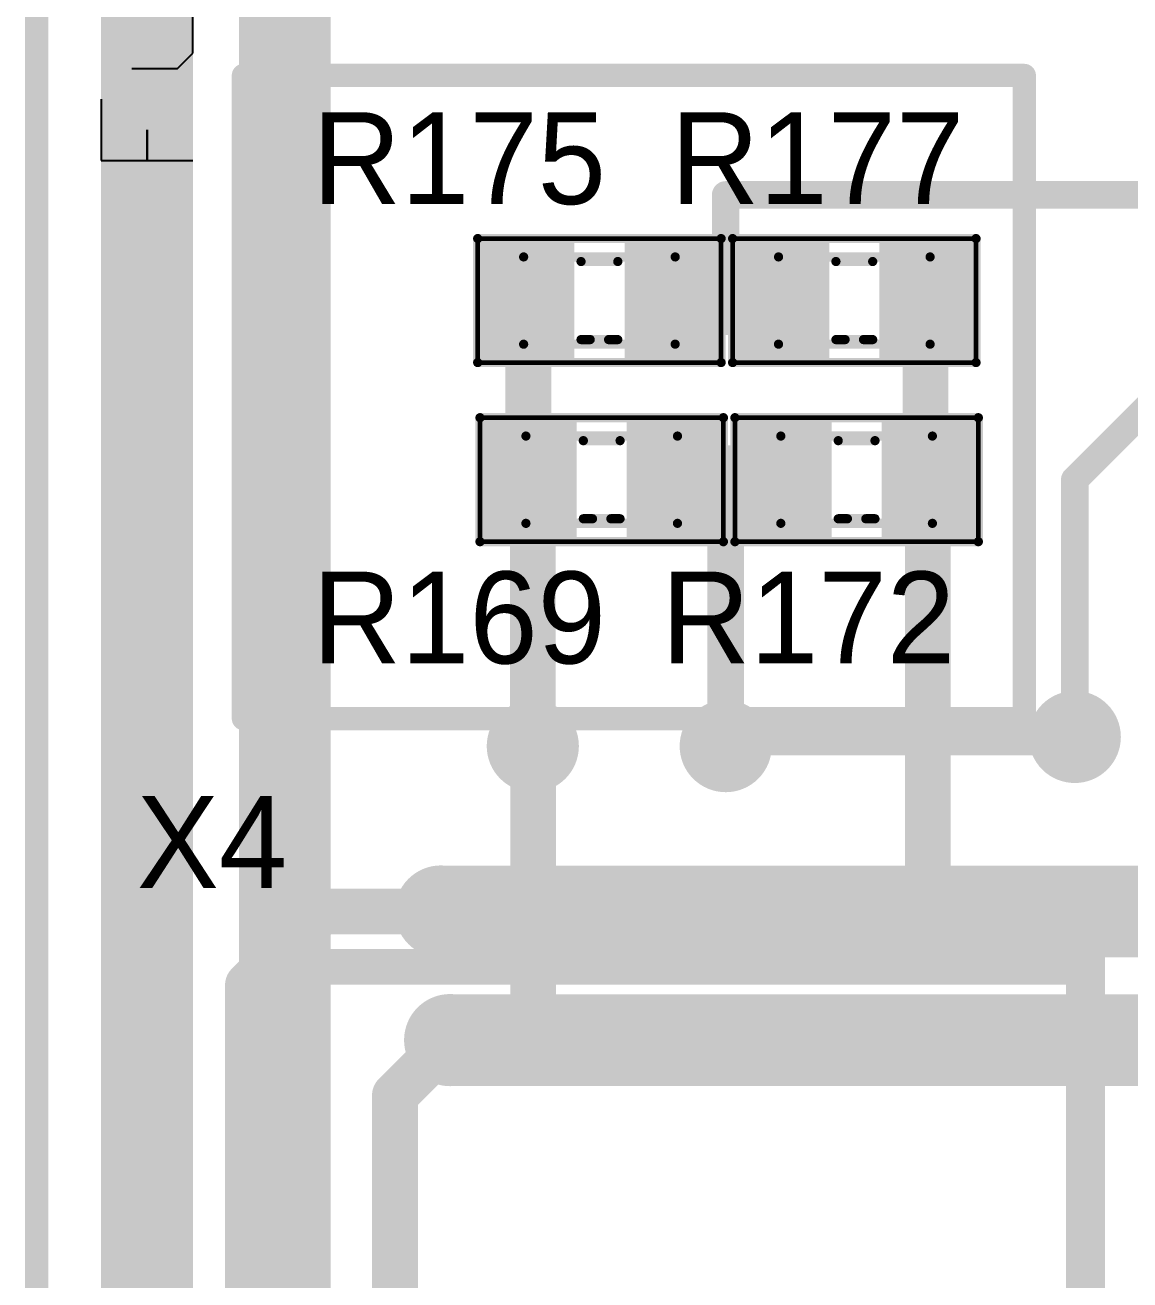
# Model space of a CAD drawing. Header units: millimetres. Extents: x 29 to 180, y 30 to 200.
# Drawn here: x 29.87 to 41.9, y 146.89 to 160.55 of the extents above; entities that cross this region are included whole.
import ezdxf

# ---------------------------------------------------------------- set-up
doc = ezdxf.new("R2010")
doc.units = ezdxf.units.MM
for name, color, linetype in [('BottomLayer', 5, 'Continuous'), ('BottomSolder', 6, 'Continuous'), ('Mechanical1', 6, 'Continuous'), ('Mechanical13', 56, 'Continuous'), ('Mechanical15', 56, 'Continuous'), ('MultiLayer', 9, 'Continuous'), ('TopLayer', 1, 'Continuous'), ('TopOverlay', 2, 'Continuous'), ('TopPaste', 8, 'Continuous'), ('TopSolder', 216, 'Continuous'), ('ViaHoleLayer', 16, 'Continuous')]:
    doc.layers.add(name, color=color, linetype=linetype)

# ---------------------------------------------------------------- blocks, each defined once
blk = doc.blocks.new('SMD_R_0603_905')
at = {"layer": 'Mechanical13', "const_width": 0.0999998}
for points in [[(-0.8249996199999999, 0.47500032), (-0.8249996199999999, -0.47500032)], [(0.8249996199999999, 0.47500032), (-0.8249996199999999, 0.47500032)], [(0.8249996199999999, 0.47500032), (0.8249996199999999, -0.47500032)], [(0.8249996199999999, -0.47500032), (-0.8249996199999999, -0.47500032)]]:
    blk.add_lwpolyline(points, dxfattribs=at)
at = {"layer": 'Mechanical13', "const_width": 0.0499999}
for points in [[(-0.8499983, 0.47500032, 1), (-0.80000094, 0.47500032, 1)], [(-0.8499983, 0.47500032, 1), (-0.80000094, 0.47500032, 1)], [(0.80000094, 0.47500032, 1), (0.8499983, 0.47500032, 1)], [(0.80000094, 0.47500032, 1), (0.8499983, 0.47500032, 1)], [(-0.8499983, -0.47500032, 1), (-0.80000094, -0.47500032, 1)], [(-0.8499983, -0.47500032, 1), (-0.80000094, -0.47500032, 1)], [(0.80000094, -0.47500032, 1), (0.8499983, -0.47500032, 1)], [(0.80000094, -0.47500032, 1), (0.8499983, -0.47500032, 1)]]:
    blk.add_lwpolyline(points, format="xyb", close=True, dxfattribs=at)
at = {"layer": 'Mechanical15', "const_width": 0.0499999}
for points in [[(-1.32500116, 0.67499992), (-1.32500116, -0.67499992)], [(1.32500116, 0.67499992), (-1.32500116, 0.67499992)], [(1.32500116, 0.67499992), (1.32500116, -0.67499992)], [(1.32500116, -0.67499992), (-1.32500116, -0.67499992)]]:
    blk.add_lwpolyline(points, dxfattribs=at)
at = {"layer": 'Mechanical15', "const_width": 0.02499868}
for points in [[(-1.3375005, 0.67499992, 1), (-1.31250182, 0.67499992, 1)], [(-1.3375005, 0.67499992, 1), (-1.31250182, 0.67499992, 1)], [(1.31250182, 0.67499992, 1), (1.3375005, 0.67499992, 1)], [(1.31250182, 0.67499992, 1), (1.3375005, 0.67499992, 1)], [(-1.3375005, -0.67499992, 1), (-1.31250182, -0.67499992, 1)], [(-1.3375005, -0.67499992, 1), (-1.31250182, -0.67499992, 1)], [(1.31250182, -0.67499992, 1), (1.3375005, -0.67499992, 1)], [(1.31250182, -0.67499992, 1), (1.3375005, -0.67499992, 1)]]:
    blk.add_lwpolyline(points, format="xyb", close=True, dxfattribs=at)
at = {"layer": 'TopLayer'}
for points in [[(-0.37500052, -0.52500022), (-0.37500052, 0.52500022), (-1.17499892, -0.52500022), (-1.17499892, 0.52500022)], [(1.17499892, -0.52500022), (1.17499892, 0.52500022), (0.37500052, -0.52500022), (0.37500052, 0.52500022)]]:
    blk.add_solid(points, dxfattribs=at)
at = {"layer": 'TopOverlay', "const_width": 0.0999998}
for points in [[(1.32500116, 0.67499992), (-1.32500116, 0.67499992)], [(-1.32500116, 0.67499992), (-1.32500116, -0.67499992)], [(1.32500116, 0.67499992), (1.32500116, -0.67499992)], [(-0.0999998, 0.42500042), (-0.1999996, 0.42500042)], [(0.0999998, 0.42500042), (-0.0999998, 0.42500042)], [(0.1999996, 0.42500042), (0.0999998, 0.42500042)], [(0.1999996, -0.42500042), (-0.1999996, -0.42500042)], [(1.32500116, -0.67499992), (-1.32500116, -0.67499992)]]:
    blk.add_lwpolyline(points, dxfattribs=at)
at = {"layer": 'TopOverlay', "const_width": 0.0499999}
for points in [[(-1.34999984, 0.67499992, 1), (-1.30000248, 0.67499992, 1)], [(-1.34999984, 0.67499992, 1), (-1.30000248, 0.67499992, 1)], [(1.30000248, 0.67499992, 1), (1.34999984, 0.67499992, 1)], [(1.30000248, 0.67499992, 1), (1.34999984, 0.67499992, 1)], [(-0.22499828, 0.42500042, 1), (-0.17500092, 0.42500042, 1)], [(-0.12499848, 0.42500042, 1), (-0.07500111999999999, 0.42500042, 1)], [(-0.12499848, 0.42500042, 1), (-0.07500111999999999, 0.42500042, 1)], [(0.07500111999999999, 0.42500042, 1), (0.12499848, 0.42500042, 1)], [(0.07500111999999999, 0.42500042, 1), (0.12499848, 0.42500042, 1)], [(0.17500092, 0.42500042, 1), (0.22499828, 0.42500042, 1)], [(-0.22499828, -0.42500042, 1), (-0.17500092, -0.42500042, 1)], [(0.17500092, -0.42500042, 1), (0.22499828, -0.42500042, 1)], [(-1.34999984, -0.67499992, 1), (-1.30000248, -0.67499992, 1)], [(-1.34999984, -0.67499992, 1), (-1.30000248, -0.67499992, 1)], [(1.30000248, -0.67499992, 1), (1.34999984, -0.67499992, 1)], [(1.30000248, -0.67499992, 1), (1.34999984, -0.67499992, 1)]]:
    blk.add_lwpolyline(points, format="xyb", close=True, dxfattribs=at)
at = {"layer": 'TopPaste'}
for points in [[(-0.37500052, -0.52500022), (-0.37500052, 0.52500022), (-1.17499892, -0.52500022), (-1.17499892, 0.52500022)], [(1.17499892, -0.52500022), (1.17499892, 0.52500022), (0.37500052, -0.52500022), (0.37500052, 0.52500022)]]:
    blk.add_solid(points, dxfattribs=at)
at = {"layer": 'TopSolder'}
for points in [[(-0.27340052, -0.6266002199999999), (-0.27340052, 0.6266002199999999), (-1.27659892, -0.6266002199999999), (-1.27659892, 0.6266002199999999)], [(1.27659892, -0.6266002199999999), (1.27659892, 0.6266002199999999), (0.27340052, -0.6266002199999999), (0.27340052, 0.6266002199999999)]]:
    blk.add_solid(points, dxfattribs=at)
blk = doc.blocks.new('SMD_R_0603_907')
at = {"layer": 'Mechanical13', "const_width": 0.0999998}
for points in [[(-0.8249996199999999, 0.47500032), (-0.8249996199999999, -0.47500032)], [(0.8249996199999999, 0.47500032), (-0.8249996199999999, 0.47500032)], [(0.8249996199999999, 0.47500032), (0.8249996199999999, -0.47500032)], [(0.8249996199999999, -0.47500032), (-0.8249996199999999, -0.47500032)]]:
    blk.add_lwpolyline(points, dxfattribs=at)
at = {"layer": 'Mechanical13', "const_width": 0.0499999}
for points in [[(-0.8499983, 0.47500032, 1), (-0.80000094, 0.47500032, 1)], [(-0.8499983, 0.47500032, 1), (-0.80000094, 0.47500032, 1)], [(0.80000094, 0.47500032, 1), (0.8499983, 0.47500032, 1)], [(0.80000094, 0.47500032, 1), (0.8499983, 0.47500032, 1)], [(-0.8499983, -0.47500032, 1), (-0.80000094, -0.47500032, 1)], [(-0.8499983, -0.47500032, 1), (-0.80000094, -0.47500032, 1)], [(0.80000094, -0.47500032, 1), (0.8499983, -0.47500032, 1)], [(0.80000094, -0.47500032, 1), (0.8499983, -0.47500032, 1)]]:
    blk.add_lwpolyline(points, format="xyb", close=True, dxfattribs=at)
at = {"layer": 'Mechanical15', "const_width": 0.0499999}
for points in [[(-1.32500116, 0.67499992), (-1.32500116, -0.67499992)], [(1.32500116, 0.67499992), (-1.32500116, 0.67499992)], [(1.32500116, 0.67499992), (1.32500116, -0.67499992)], [(1.32500116, -0.67499992), (-1.32500116, -0.67499992)]]:
    blk.add_lwpolyline(points, dxfattribs=at)
at = {"layer": 'Mechanical15', "const_width": 0.02499868}
for points in [[(-1.3375005, 0.67499992, 1), (-1.31250182, 0.67499992, 1)], [(-1.3375005, 0.67499992, 1), (-1.31250182, 0.67499992, 1)], [(1.31250182, 0.67499992, 1), (1.3375005, 0.67499992, 1)], [(1.31250182, 0.67499992, 1), (1.3375005, 0.67499992, 1)], [(-1.3375005, -0.67499992, 1), (-1.31250182, -0.67499992, 1)], [(-1.3375005, -0.67499992, 1), (-1.31250182, -0.67499992, 1)], [(1.31250182, -0.67499992, 1), (1.3375005, -0.67499992, 1)], [(1.31250182, -0.67499992, 1), (1.3375005, -0.67499992, 1)]]:
    blk.add_lwpolyline(points, format="xyb", close=True, dxfattribs=at)
at = {"layer": 'TopLayer'}
for points in [[(-0.37500052, -0.52500022), (-0.37500052, 0.52500022), (-1.17499892, -0.52500022), (-1.17499892, 0.52500022)], [(1.17499892, -0.52500022), (1.17499892, 0.52500022), (0.37500052, -0.52500022), (0.37500052, 0.52500022)]]:
    blk.add_solid(points, dxfattribs=at)
at = {"layer": 'TopOverlay', "const_width": 0.0999998}
for points in [[(1.32500116, 0.67499992), (-1.32500116, 0.67499992)], [(-1.32500116, 0.67499992), (-1.32500116, -0.67499992)], [(1.32500116, 0.67499992), (1.32500116, -0.67499992)], [(-0.0999998, 0.42500042), (-0.1999996, 0.42500042)], [(0.0999998, 0.42500042), (-0.0999998, 0.42500042)], [(0.1999996, 0.42500042), (0.0999998, 0.42500042)], [(0.1999996, -0.42500042), (-0.1999996, -0.42500042)], [(1.32500116, -0.67499992), (-1.32500116, -0.67499992)]]:
    blk.add_lwpolyline(points, dxfattribs=at)
at = {"layer": 'TopOverlay', "const_width": 0.0499999}
for points in [[(-1.34999984, 0.67499992, 1), (-1.30000248, 0.67499992, 1)], [(-1.34999984, 0.67499992, 1), (-1.30000248, 0.67499992, 1)], [(1.30000248, 0.67499992, 1), (1.34999984, 0.67499992, 1)], [(1.30000248, 0.67499992, 1), (1.34999984, 0.67499992, 1)], [(-0.22499828, 0.42500042, 1), (-0.17500092, 0.42500042, 1)], [(-0.12499848, 0.42500042, 1), (-0.07500111999999999, 0.42500042, 1)], [(-0.12499848, 0.42500042, 1), (-0.07500111999999999, 0.42500042, 1)], [(0.07500111999999999, 0.42500042, 1), (0.12499848, 0.42500042, 1)], [(0.07500111999999999, 0.42500042, 1), (0.12499848, 0.42500042, 1)], [(0.17500092, 0.42500042, 1), (0.22499828, 0.42500042, 1)], [(-0.22499828, -0.42500042, 1), (-0.17500092, -0.42500042, 1)], [(0.17500092, -0.42500042, 1), (0.22499828, -0.42500042, 1)], [(-1.34999984, -0.67499992, 1), (-1.30000248, -0.67499992, 1)], [(-1.34999984, -0.67499992, 1), (-1.30000248, -0.67499992, 1)], [(1.30000248, -0.67499992, 1), (1.34999984, -0.67499992, 1)], [(1.30000248, -0.67499992, 1), (1.34999984, -0.67499992, 1)]]:
    blk.add_lwpolyline(points, format="xyb", close=True, dxfattribs=at)
at = {"layer": 'TopPaste'}
for points in [[(-0.37500052, -0.52500022), (-0.37500052, 0.52500022), (-1.17499892, -0.52500022), (-1.17499892, 0.52500022)], [(1.17499892, -0.52500022), (1.17499892, 0.52500022), (0.37500052, -0.52500022), (0.37500052, 0.52500022)]]:
    blk.add_solid(points, dxfattribs=at)
at = {"layer": 'TopSolder'}
for points in [[(-0.27340052, -0.6266002199999999), (-0.27340052, 0.6266002199999999), (-1.27659892, -0.6266002199999999), (-1.27659892, 0.6266002199999999)], [(1.27659892, -0.6266002199999999), (1.27659892, 0.6266002199999999), (0.27340052, -0.6266002199999999), (0.27340052, 0.6266002199999999)]]:
    blk.add_solid(points, dxfattribs=at)
blk = doc.blocks.new('SMD_R_0603_910')
at = {"layer": 'Mechanical13', "const_width": 0.0999998}
for points in [[(-0.8249996199999999, 0.47500032), (-0.8249996199999999, -0.47500032)], [(0.8249996199999999, 0.47500032), (-0.8249996199999999, 0.47500032)], [(0.8249996199999999, 0.47500032), (0.8249996199999999, -0.47500032)], [(0.8249996199999999, -0.47500032), (-0.8249996199999999, -0.47500032)]]:
    blk.add_lwpolyline(points, dxfattribs=at)
at = {"layer": 'Mechanical13', "const_width": 0.0499999}
for points in [[(-0.8499983, 0.47500032, 1), (-0.80000094, 0.47500032, 1)], [(-0.8499983, 0.47500032, 1), (-0.80000094, 0.47500032, 1)], [(0.80000094, 0.47500032, 1), (0.8499983, 0.47500032, 1)], [(0.80000094, 0.47500032, 1), (0.8499983, 0.47500032, 1)], [(-0.8499983, -0.47500032, 1), (-0.80000094, -0.47500032, 1)], [(-0.8499983, -0.47500032, 1), (-0.80000094, -0.47500032, 1)], [(0.80000094, -0.47500032, 1), (0.8499983, -0.47500032, 1)], [(0.80000094, -0.47500032, 1), (0.8499983, -0.47500032, 1)]]:
    blk.add_lwpolyline(points, format="xyb", close=True, dxfattribs=at)
at = {"layer": 'Mechanical15', "const_width": 0.0499999}
for points in [[(-1.32500116, 0.67499992), (-1.32500116, -0.67499992)], [(1.32500116, 0.67499992), (-1.32500116, 0.67499992)], [(1.32500116, 0.67499992), (1.32500116, -0.67499992)], [(1.32500116, -0.67499992), (-1.32500116, -0.67499992)]]:
    blk.add_lwpolyline(points, dxfattribs=at)
at = {"layer": 'Mechanical15', "const_width": 0.02499868}
for points in [[(-1.3375005, 0.67499992, 1), (-1.31250182, 0.67499992, 1)], [(-1.3375005, 0.67499992, 1), (-1.31250182, 0.67499992, 1)], [(1.31250182, 0.67499992, 1), (1.3375005, 0.67499992, 1)], [(1.31250182, 0.67499992, 1), (1.3375005, 0.67499992, 1)], [(-1.3375005, -0.67499992, 1), (-1.31250182, -0.67499992, 1)], [(-1.3375005, -0.67499992, 1), (-1.31250182, -0.67499992, 1)], [(1.31250182, -0.67499992, 1), (1.3375005, -0.67499992, 1)], [(1.31250182, -0.67499992, 1), (1.3375005, -0.67499992, 1)]]:
    blk.add_lwpolyline(points, format="xyb", close=True, dxfattribs=at)
at = {"layer": 'TopLayer'}
for points in [[(-0.37500052, -0.52500022), (-0.37500052, 0.52500022), (-1.17499892, -0.52500022), (-1.17499892, 0.52500022)], [(1.17499892, -0.52500022), (1.17499892, 0.52500022), (0.37500052, -0.52500022), (0.37500052, 0.52500022)]]:
    blk.add_solid(points, dxfattribs=at)
at = {"layer": 'TopOverlay', "const_width": 0.0999998}
for points in [[(1.32500116, 0.67499992), (-1.32500116, 0.67499992)], [(-1.32500116, 0.67499992), (-1.32500116, -0.67499992)], [(1.32500116, 0.67499992), (1.32500116, -0.67499992)], [(-0.0999998, 0.42500042), (-0.1999996, 0.42500042)], [(0.0999998, 0.42500042), (-0.0999998, 0.42500042)], [(0.1999996, 0.42500042), (0.0999998, 0.42500042)], [(0.1999996, -0.42500042), (-0.1999996, -0.42500042)], [(1.32500116, -0.67499992), (-1.32500116, -0.67499992)]]:
    blk.add_lwpolyline(points, dxfattribs=at)
at = {"layer": 'TopOverlay', "const_width": 0.0499999}
for points in [[(-1.34999984, 0.67499992, 1), (-1.30000248, 0.67499992, 1)], [(-1.34999984, 0.67499992, 1), (-1.30000248, 0.67499992, 1)], [(1.30000248, 0.67499992, 1), (1.34999984, 0.67499992, 1)], [(1.30000248, 0.67499992, 1), (1.34999984, 0.67499992, 1)], [(-0.22499828, 0.42500042, 1), (-0.17500092, 0.42500042, 1)], [(-0.12499848, 0.42500042, 1), (-0.07500111999999999, 0.42500042, 1)], [(-0.12499848, 0.42500042, 1), (-0.07500111999999999, 0.42500042, 1)], [(0.07500111999999999, 0.42500042, 1), (0.12499848, 0.42500042, 1)], [(0.07500111999999999, 0.42500042, 1), (0.12499848, 0.42500042, 1)], [(0.17500092, 0.42500042, 1), (0.22499828, 0.42500042, 1)], [(-0.22499828, -0.42500042, 1), (-0.17500092, -0.42500042, 1)], [(0.17500092, -0.42500042, 1), (0.22499828, -0.42500042, 1)], [(-1.34999984, -0.67499992, 1), (-1.30000248, -0.67499992, 1)], [(-1.34999984, -0.67499992, 1), (-1.30000248, -0.67499992, 1)], [(1.30000248, -0.67499992, 1), (1.34999984, -0.67499992, 1)], [(1.30000248, -0.67499992, 1), (1.34999984, -0.67499992, 1)]]:
    blk.add_lwpolyline(points, format="xyb", close=True, dxfattribs=at)
at = {"layer": 'TopPaste'}
for points in [[(-0.37500052, -0.52500022), (-0.37500052, 0.52500022), (-1.17499892, -0.52500022), (-1.17499892, 0.52500022)], [(1.17499892, -0.52500022), (1.17499892, 0.52500022), (0.37500052, -0.52500022), (0.37500052, 0.52500022)]]:
    blk.add_solid(points, dxfattribs=at)
at = {"layer": 'TopSolder'}
for points in [[(-0.27340052, -0.6266002199999999), (-0.27340052, 0.6266002199999999), (-1.27659892, -0.6266002199999999), (-1.27659892, 0.6266002199999999)], [(1.27659892, -0.6266002199999999), (1.27659892, 0.6266002199999999), (0.27340052, -0.6266002199999999), (0.27340052, 0.6266002199999999)]]:
    blk.add_solid(points, dxfattribs=at)
blk = doc.blocks.new('SMD_R_0603_911')
at = {"layer": 'Mechanical13', "const_width": 0.0999998}
for points in [[(-0.8249996199999999, 0.47500032), (-0.8249996199999999, -0.47500032)], [(0.8249996199999999, 0.47500032), (-0.8249996199999999, 0.47500032)], [(0.8249996199999999, 0.47500032), (0.8249996199999999, -0.47500032)], [(0.8249996199999999, -0.47500032), (-0.8249996199999999, -0.47500032)]]:
    blk.add_lwpolyline(points, dxfattribs=at)
at = {"layer": 'Mechanical13', "const_width": 0.0499999}
for points in [[(-0.8499983, 0.47500032, 1), (-0.80000094, 0.47500032, 1)], [(-0.8499983, 0.47500032, 1), (-0.80000094, 0.47500032, 1)], [(0.80000094, 0.47500032, 1), (0.8499983, 0.47500032, 1)], [(0.80000094, 0.47500032, 1), (0.8499983, 0.47500032, 1)], [(-0.8499983, -0.47500032, 1), (-0.80000094, -0.47500032, 1)], [(-0.8499983, -0.47500032, 1), (-0.80000094, -0.47500032, 1)], [(0.80000094, -0.47500032, 1), (0.8499983, -0.47500032, 1)], [(0.80000094, -0.47500032, 1), (0.8499983, -0.47500032, 1)]]:
    blk.add_lwpolyline(points, format="xyb", close=True, dxfattribs=at)
at = {"layer": 'Mechanical15', "const_width": 0.0499999}
for points in [[(-1.32500116, 0.67499992), (-1.32500116, -0.67499992)], [(1.32500116, 0.67499992), (-1.32500116, 0.67499992)], [(1.32500116, 0.67499992), (1.32500116, -0.67499992)], [(1.32500116, -0.67499992), (-1.32500116, -0.67499992)]]:
    blk.add_lwpolyline(points, dxfattribs=at)
at = {"layer": 'Mechanical15', "const_width": 0.02499868}
for points in [[(-1.3375005, 0.67499992, 1), (-1.31250182, 0.67499992, 1)], [(-1.3375005, 0.67499992, 1), (-1.31250182, 0.67499992, 1)], [(1.31250182, 0.67499992, 1), (1.3375005, 0.67499992, 1)], [(1.31250182, 0.67499992, 1), (1.3375005, 0.67499992, 1)], [(-1.3375005, -0.67499992, 1), (-1.31250182, -0.67499992, 1)], [(-1.3375005, -0.67499992, 1), (-1.31250182, -0.67499992, 1)], [(1.31250182, -0.67499992, 1), (1.3375005, -0.67499992, 1)], [(1.31250182, -0.67499992, 1), (1.3375005, -0.67499992, 1)]]:
    blk.add_lwpolyline(points, format="xyb", close=True, dxfattribs=at)
at = {"layer": 'TopLayer'}
for points in [[(-0.37500052, -0.52500022), (-0.37500052, 0.52500022), (-1.17499892, -0.52500022), (-1.17499892, 0.52500022)], [(1.17499892, -0.52500022), (1.17499892, 0.52500022), (0.37500052, -0.52500022), (0.37500052, 0.52500022)]]:
    blk.add_solid(points, dxfattribs=at)
at = {"layer": 'TopOverlay', "const_width": 0.0999998}
for points in [[(1.32500116, 0.67499992), (-1.32500116, 0.67499992)], [(-1.32500116, 0.67499992), (-1.32500116, -0.67499992)], [(1.32500116, 0.67499992), (1.32500116, -0.67499992)], [(-0.0999998, 0.42500042), (-0.1999996, 0.42500042)], [(0.0999998, 0.42500042), (-0.0999998, 0.42500042)], [(0.1999996, 0.42500042), (0.0999998, 0.42500042)], [(0.1999996, -0.42500042), (-0.1999996, -0.42500042)], [(1.32500116, -0.67499992), (-1.32500116, -0.67499992)]]:
    blk.add_lwpolyline(points, dxfattribs=at)
at = {"layer": 'TopOverlay', "const_width": 0.0499999}
for points in [[(-1.34999984, 0.67499992, 1), (-1.30000248, 0.67499992, 1)], [(-1.34999984, 0.67499992, 1), (-1.30000248, 0.67499992, 1)], [(1.30000248, 0.67499992, 1), (1.34999984, 0.67499992, 1)], [(1.30000248, 0.67499992, 1), (1.34999984, 0.67499992, 1)], [(-0.22499828, 0.42500042, 1), (-0.17500092, 0.42500042, 1)], [(-0.12499848, 0.42500042, 1), (-0.07500111999999999, 0.42500042, 1)], [(-0.12499848, 0.42500042, 1), (-0.07500111999999999, 0.42500042, 1)], [(0.07500111999999999, 0.42500042, 1), (0.12499848, 0.42500042, 1)], [(0.07500111999999999, 0.42500042, 1), (0.12499848, 0.42500042, 1)], [(0.17500092, 0.42500042, 1), (0.22499828, 0.42500042, 1)], [(-0.22499828, -0.42500042, 1), (-0.17500092, -0.42500042, 1)], [(0.17500092, -0.42500042, 1), (0.22499828, -0.42500042, 1)], [(-1.34999984, -0.67499992, 1), (-1.30000248, -0.67499992, 1)], [(-1.34999984, -0.67499992, 1), (-1.30000248, -0.67499992, 1)], [(1.30000248, -0.67499992, 1), (1.34999984, -0.67499992, 1)], [(1.30000248, -0.67499992, 1), (1.34999984, -0.67499992, 1)]]:
    blk.add_lwpolyline(points, format="xyb", close=True, dxfattribs=at)
at = {"layer": 'TopPaste'}
for points in [[(-0.37500052, -0.52500022), (-0.37500052, 0.52500022), (-1.17499892, -0.52500022), (-1.17499892, 0.52500022)], [(1.17499892, -0.52500022), (1.17499892, 0.52500022), (0.37500052, -0.52500022), (0.37500052, 0.52500022)]]:
    blk.add_solid(points, dxfattribs=at)
at = {"layer": 'TopSolder'}
for points in [[(-0.27340052, -0.6266002199999999), (-0.27340052, 0.6266002199999999), (-1.27659892, -0.6266002199999999), (-1.27659892, 0.6266002199999999)], [(1.27659892, -0.6266002199999999), (1.27659892, 0.6266002199999999), (0.27340052, -0.6266002199999999), (0.27340052, 0.6266002199999999)]]:
    blk.add_solid(points, dxfattribs=at)
blk = doc.blocks.new('918510X324_952')
at = {"layer": 'Mechanical13', "const_width": 0.254}
for points in [[(9.900000519999999, 4.39999882), (-10.00000032, 4.39999882)], [(-10.00000032, -4.40000136), (-10.00000032, 4.39999882)], [(-10.00000032, -4.40000136), (-9.99999778, -4.39999882)], [(10.00000032, -4.39999882), (-9.99999778, -4.39999882)]]:
    blk.add_lwpolyline(points, dxfattribs=at)
at = {"layer": 'Mechanical13', "const_width": 0.127}
for points in [[(-10.06350032, 4.39999882, 1), (-9.936500319999999, 4.39999882, 1)], [(-10.06350032, 4.39999882, 1), (-9.936500319999999, 4.39999882, 1)], [(-10.06350032, -4.40000136, 1), (-9.936500319999999, -4.40000136, 1)], [(-10.06350032, -4.40000136, 1), (-9.936500319999999, -4.40000136, 1)], [(-10.06349778, -4.39999882, 1), (-9.93649778, -4.39999882, 1)], [(-10.06349778, -4.39999882, 1), (-9.93649778, -4.39999882, 1)]]:
    blk.add_lwpolyline(points, format="xyb", close=True, dxfattribs=at)
at = {"layer": 'TopOverlay', "const_width": 0.1999996}
for points in [[(10.16, 4.599998419999999), (-10.16, 4.599998419999999)], [(-10.16, -4.6000035), (-10.16, 4.599998419999999)], [(10.16, -4.6000035), (-10.16, -4.6000035)]]:
    blk.add_lwpolyline(points, dxfattribs=at)
at = {"layer": 'TopOverlay', "const_width": 0.0999998}
for points in [[(-10.2099999, 4.599998419999999, 1), (-10.1100001, 4.599998419999999, 1)], [(-10.2099999, 4.599998419999999, 1), (-10.1100001, 4.599998419999999, 1)], [(-10.2099999, -4.6000035, 1), (-10.1100001, -4.6000035, 1)], [(-10.2099999, -4.6000035, 1), (-10.1100001, -4.6000035, 1)]]:
    blk.add_lwpolyline(points, format="xyb", close=True, dxfattribs=at)

msp = doc.modelspace()

# ---------------------------------------------------------------- linework, layer by layer
at = {"layer": 'BottomLayer'}
for points, const_width in [([(41.10000162, 152.80000174, 1), (41.50000082, 152.80000174, 1)], 0.3999992), ([(35.20000072, 152.70000194, 1), (35.59999991999999, 152.70000194, 1)], 0.3999992), ([(37.30000159999999, 152.70000194, 1), (37.7000008, 152.70000194, 1)], 0.3999992), ([(37.5000012, 152.80000174, 1), (37.7000008, 152.80000174, 1)], 0.1999996), ([(37.5000012, 152.80000174, 1), (37.7000008, 152.80000174, 1)], 0.1999996), ([(41.20000142, 152.80000174, 1), (41.40000102, 152.80000174, 1)], 0.1999996), ([(35.27500183999999, 152.70000194, 1), (35.5249988, 152.70000194, 1)], 0.2499995), ([(35.27900488, 152.6959989, 1), (35.52900184, 152.6959989, 1)], 0.2499995), ([(35.27900488, 152.6959989, 1), (35.52900184, 152.6959989, 1)], 0.2499995), ([(37.4000014, 152.70000194, 1), (37.600001, 152.70000194, 1)], 0.1999996), ([(34.20000018, 150.90000046, 1), (34.59999938, 150.90000046, 1)], 0.3999992), ([(32.97500136, 150.90000046, 1), (33.22499832, 150.90000046, 1)], 0.2499995), ([(32.97500136, 150.90000046, 1), (33.22499832, 150.90000046, 1)], 0.2499995), ([(34.2750013, 150.90000046, 1), (34.52499826, 150.90000046, 1)], 0.2499995), ([(32.17500296, 150.10000206, 1), (32.42499992, 150.10000206, 1)], 0.2499995), ([(32.17500296, 150.10000206, 1), (32.42499992, 150.10000206, 1)], 0.2499995), ([(34.29999998, 149.50000072, 1), (34.69999918, 149.50000072, 1)], 0.3999992), ([(34.47500343999999, 149.60000052, 1), (34.7250004, 149.60000052, 1)], 0.2499995), ([(35.27500183999999, 149.60000052, 1), (35.5249988, 149.60000052, 1)], 0.2499995), ([(35.27500183999999, 149.60000052, 1), (35.5249988, 149.60000052, 1)], 0.2499995), ([(35.27900488, 149.60400356, 1), (35.52900184, 149.60400356, 1)], 0.2499995), ([(35.27900488, 149.60400356, 1), (35.52900184, 149.60400356, 1)], 0.2499995), ([(34.3750011, 149.50000072, 1), (34.62499806, 149.50000072, 1)], 0.2499995), ([(33.7750023, 148.90000192, 1), (34.02499926, 148.90000192, 1)], 0.2499995), ([(33.7750023, 148.90000192, 1), (34.02499926, 148.90000192, 1)], 0.2499995)]:
    msp.add_lwpolyline(points, format="xyb", close=True, dxfattribs=dict(at, const_width=const_width))
for points, const_width in [([(37.5000012, 152.70000194), (37.600001, 152.80000174)], 0.3999992), ([(37.600001, 152.80000174), (41.30000122, 152.80000174)], 0.3999992), ([(35.40000032, 152.70000194), (35.40400336, 152.6959989)], 0.499999), ([(35.40400336, 149.60400356), (35.40400336, 152.6959989)], 0.499999), ([(32.30000144, 150.10000206), (33.09999984, 150.90000046)], 0.499999), ([(33.09999984, 150.90000046), (34.39999977999999, 150.90000046)], 0.499999), ([(32.30000144, 144.30000096), (32.30000144, 150.10000206)], 0.499999), ([(34.60000192, 149.60000052), (35.40000032, 149.60000052)], 0.499999), ([(35.40000032, 149.60000052), (35.40400336, 149.60400356)], 0.499999), ([(33.90000078, 148.90000192), (34.49999958, 149.50000072)], 0.499999), ([(33.90000078, 145.5000011), (33.90000078, 148.90000192)], 0.499999)]:
    msp.add_lwpolyline(points, dxfattribs=dict(at, const_width=const_width))
at = {"layer": 'BottomSolder', "const_width": 0.5015992}
for points in [[(41.04920162, 152.80000174, 1), (41.55080082, 152.80000174, 1)], [(35.14920072, 152.70000194, 1), (35.65079992, 152.70000194, 1)], [(37.2492016, 152.70000194, 1), (37.7508008, 152.70000194, 1)], [(34.14920018, 150.90000046, 1), (34.65079938, 150.90000046, 1)], [(34.24919998, 149.50000072, 1), (34.75079918, 149.50000072, 1)]]:
    msp.add_lwpolyline(points, format="xyb", close=True, dxfattribs=at)
at = {"layer": 'Mechanical1', "const_width": 0.254}
msp.add_lwpolyline([(30.00000096, 30.00000096), (30.00000096, 200.00000132)], dxfattribs=at)
at = {"layer": 'MultiLayer', "const_width": 0.3999992}
for points in [[(41.10000162, 152.80000174, 1), (41.50000082, 152.80000174, 1)], [(35.20000072, 152.70000194, 1), (35.59999991999999, 152.70000194, 1)], [(37.30000159999999, 152.70000194, 1), (37.7000008, 152.70000194, 1)], [(34.20000018, 150.90000046, 1), (34.59999938, 150.90000046, 1)], [(34.29999998, 149.50000072, 1), (34.69999918, 149.50000072, 1)]]:
    msp.add_lwpolyline(points, format="xyb", close=True, dxfattribs=at)
at = {"layer": 'TopLayer'}
for points, const_width in [([(31.2000011, 115.20000074), (31.2000011, 180.20000028)], 1.00000054), ([(32.70000064, 115.70000228), (32.70000064, 164.0000022)], 1.00000054), ([(37.5000012, 157.64999966), (37.5000012, 158.7000001)], 0.2999994), ([(37.5000012, 158.7000001), (42.90000056, 158.7000001)], 0.2999994), ([(36.89999986, 157.54999986), (37.4000014, 157.54999986)], 0.75000104), ([(37.4000014, 157.54999986), (38.0500001, 157.54999986)], 0.75000104), ([(38.0500001, 157.54999986), (38.09999999999999, 157.59999976)], 0.75000104), ([(35.35000042, 155.55000132), (35.35000042, 157.54999986)], 0.499999), ([(37.4000014, 157.54999986), (37.5000012, 157.64999966)], 0.3999992), ([(39.67499812, 155.67499726), (39.67499812, 157.54999986)], 0.499999), ([(41.30000122, 155.60000122), (42.20000195999999, 156.50000196)], 0.2999994), ([(35.37500418, 155.59999868), (35.40000032, 155.57500254)], 0.499999), ([(36.92500362, 155.59999868), (37.51250054, 155.59999868)], 0.75000104), ([(37.51250054, 155.59999868), (38.09999746, 155.59999868)], 0.75000104), ([(38.09999746, 155.59999868), (38.09999999999999, 155.60000122)], 0.75000104), ([(39.70000187999999, 151.00000026), (39.70000187999999, 155.59999868)], 0.499999), ([(35.40000032, 152.70000194), (35.40000032, 155.57500254)], 0.499999), ([(37.5000012, 155.58749934), (37.51250054, 155.59999868)], 0.3999992), ([(37.5000012, 152.70000194), (37.5000012, 155.58749934)], 0.3999992), ([(41.30000122, 152.80000174), (41.30000122, 155.60000122)], 0.2999994), ([(34.39999977999999, 150.90000046), (39.80000168, 150.90000046)], 1.00000054), ([(39.80000168, 150.90000046), (45.50000044, 150.90000046)], 1.00000054), ([(39.70000187999999, 151.00000026), (39.80000168, 150.90000046)], 0.499999), ([(34.49999704, 149.49999818), (34.49999958, 149.50000072)], 1.00000054), ([(34.49999704, 149.49999818), (42.90000056, 149.49999818)], 1.00000054)]:
    msp.add_lwpolyline(points, dxfattribs=dict(at, const_width=const_width))
for points, const_width in [([(37.42500262, 158.7000001, 1), (37.57499978, 158.7000001, 1)], 0.1499997), ([(37.42500262, 158.7000001, 1), (37.57499978, 158.7000001, 1)], 0.1499997), ([(36.7124996, 157.54999986, 1), (37.08750012, 157.54999986, 1)], 0.37500052), ([(37.21250114, 157.54999986, 1), (37.58750166, 157.54999986, 1)], 0.37500052), ([(37.21250114, 157.54999986, 1), (37.58750166, 157.54999986, 1)], 0.37500052), ([(37.86249984, 157.54999986, 1), (38.23750036, 157.54999986, 1)], 0.37500052), ([(37.86249984, 157.54999986, 1), (38.23750036, 157.54999986, 1)], 0.37500052), ([(37.91249974, 157.59999976, 1), (38.28750025999999, 157.59999976, 1)], 0.37500052), ([(35.22500194, 157.54999986, 1), (35.4749989, 157.54999986, 1)], 0.2499995), ([(37.4000014, 157.64999966, 1), (37.600001, 157.64999966, 1)], 0.1999996), ([(37.42500262, 157.64999966, 1), (37.57499978, 157.64999966, 1)], 0.1499997), ([(39.54999964, 157.54999986, 1), (39.7999966, 157.54999986, 1)], 0.2499995), ([(37.30000159999999, 157.54999986, 1), (37.5000012, 157.54999986, 1)], 0.1999996), ([(35.2500057, 155.59999868, 1), (35.50000266, 155.59999868, 1)], 0.2499995), ([(36.73750336, 155.59999868, 1), (37.11250388, 155.59999868, 1)], 0.37500052), ([(37.32500028, 155.59999868, 1), (37.7000008, 155.59999868, 1)], 0.37500052), ([(37.32500028, 155.59999868, 1), (37.7000008, 155.59999868, 1)], 0.37500052), ([(37.9124972, 155.59999868, 1), (38.28749772, 155.59999868, 1)], 0.37500052), ([(37.9124972, 155.59999868, 1), (38.28749772, 155.59999868, 1)], 0.37500052), ([(37.91249974, 155.60000122, 1), (38.28750025999999, 155.60000122, 1)], 0.37500052), ([(39.54999964, 155.67499726, 1), (39.7999966, 155.67499726, 1)], 0.2499995), ([(39.5750034, 155.59999868, 1), (39.82500036, 155.59999868, 1)], 0.2499995), ([(35.22500194, 155.55000132, 1), (35.4749989, 155.55000132, 1)], 0.2499995), ([(35.27500183999999, 155.57500254, 1), (35.5249988, 155.57500254, 1)], 0.2499995), ([(35.27500183999999, 155.57500254, 1), (35.5249988, 155.57500254, 1)], 0.2499995), ([(37.4000014, 155.58749934, 1), (37.600001, 155.58749934, 1)], 0.1999996), ([(37.4000014, 155.58749934, 1), (37.600001, 155.58749934, 1)], 0.1999996), ([(37.41250074, 155.59999868, 1), (37.61250034, 155.59999868, 1)], 0.1999996), ([(41.22500264, 155.60000122, 1), (41.3749998, 155.60000122, 1)], 0.1499997), ([(41.22500264, 155.60000122, 1), (41.3749998, 155.60000122, 1)], 0.1499997), ([(41.10000162, 152.80000174, 1), (41.50000082, 152.80000174, 1)], 0.3999992), ([(35.20000072, 152.70000194, 1), (35.59999991999999, 152.70000194, 1)], 0.3999992), ([(37.30000159999999, 152.70000194, 1), (37.7000008, 152.70000194, 1)], 0.3999992), ([(35.27500183999999, 152.70000194, 1), (35.5249988, 152.70000194, 1)], 0.2499995), ([(37.4000014, 152.70000194, 1), (37.600001, 152.70000194, 1)], 0.1999996), ([(41.22500264, 152.80000174, 1), (41.3749998, 152.80000174, 1)], 0.1499997), ([(34.15000028, 150.90000046, 1), (34.64999928, 150.90000046, 1)], 0.499999), ([(39.55000218, 150.90000046, 1), (40.05000118, 150.90000046, 1)], 0.499999), ([(39.55000218, 150.90000046, 1), (40.05000118, 150.90000046, 1)], 0.499999), ([(34.20000018, 150.90000046, 1), (34.59999938, 150.90000046, 1)], 0.3999992), ([(39.5750034, 151.00000026, 1), (39.82500036, 151.00000026, 1)], 0.2499995), ([(39.5750034, 151.00000026, 1), (39.82500036, 151.00000026, 1)], 0.2499995), ([(39.6750032, 150.90000046, 1), (39.92500016, 150.90000046, 1)], 0.2499995), ([(34.24999754, 149.49999818, 1), (34.74999654, 149.49999818, 1)], 0.499999), ([(34.24999754, 149.49999818, 1), (34.74999654, 149.49999818, 1)], 0.499999), ([(34.25000008, 149.50000072, 1), (34.74999907999999, 149.50000072, 1)], 0.499999), ([(34.29999998, 149.50000072, 1), (34.69999918, 149.50000072, 1)], 0.3999992)]:
    msp.add_lwpolyline(points, format="xyb", close=True, dxfattribs=dict(at, const_width=const_width))
at = {"layer": 'TopOverlay'}
for p, q in [((31.7000001, 160.24129242), (31.7000001, 160.74112886)), ((31.53338626, 160.07467858), (31.7000001, 160.24129242)), ((31.03354982, 160.07467858), (31.53338626, 160.07467858)), ((30.70032214, 159.7414509), (30.70032214, 159.07500062)), ((31.20016112, 159.07500062), (31.20016112, 159.40822576)), ((31.20016112, 159.40822576), (31.20016112, 159.07500062)), ((30.70032214, 159.07500062), (31.20016112, 159.07500062)), ((31.20016112, 159.07500062), (31.7000001, 159.07500062))]:
    msp.add_line(p, q, dxfattribs=at)
at = {"layer": 'TopOverlay', "const_width": 0.254}
for points in [[(32.25000154, 160.00000004), (40.74999978, 160.00000004)], [(32.25000154, 153.00000134), (32.25000154, 160.00000004)], [(40.74999978, 153.00000134), (40.74999978, 160.00000004)], [(32.25000154, 153.00000134), (40.74999978, 153.00000134)]]:
    msp.add_lwpolyline(points, dxfattribs=at)
at = {"layer": 'TopOverlay', "const_width": 0.127}
for points in [[(32.18650153999999, 160.00000004, 1), (32.31350154, 160.00000004, 1)], [(32.18650153999999, 160.00000004, 1), (32.31350154, 160.00000004, 1)], [(40.68649978, 160.00000004, 1), (40.81349978, 160.00000004, 1)], [(40.68649978, 160.00000004, 1), (40.81349978, 160.00000004, 1)], [(32.18650153999999, 153.00000134, 1), (32.31350154, 153.00000134, 1)], [(32.18650153999999, 153.00000134, 1), (32.31350154, 153.00000134, 1)], [(40.68649978, 153.00000134, 1), (40.81349978, 153.00000134, 1)], [(40.68649978, 153.00000134, 1), (40.81349978, 153.00000134, 1)]]:
    msp.add_lwpolyline(points, format="xyb", close=True, dxfattribs=at)
at = {"layer": 'TopSolder', "const_width": 0.5015992}
for points in [[(41.04920162, 152.80000174, 1), (41.55080082, 152.80000174, 1)], [(35.14920072, 152.70000194, 1), (35.65079992, 152.70000194, 1)], [(37.2492016, 152.70000194, 1), (37.7508008, 152.70000194, 1)], [(34.14920018, 150.90000046, 1), (34.65079938, 150.90000046, 1)], [(34.24919998, 149.50000072, 1), (34.75079918, 149.50000072, 1)]]:
    msp.add_lwpolyline(points, format="xyb", close=True, dxfattribs=at)
at = {"layer": 'ViaHoleLayer', "const_width": 0.2499995}
for points in [[(41.17500274, 152.80000174, 1), (41.4249997, 152.80000174, 1)], [(35.27500183999999, 152.70000194, 1), (35.5249988, 152.70000194, 1)], [(37.37500272, 152.70000194, 1), (37.62499967999999, 152.70000194, 1)], [(34.2750013, 150.90000046, 1), (34.52499826, 150.90000046, 1)], [(34.3750011, 149.50000072, 1), (34.62499806, 149.50000072, 1)]]:
    msp.add_lwpolyline(points, format="xyb", close=True, dxfattribs=at)

# ---------------------------------------------------------------- block references
for name, p, rotation in [('SMD_R_0603_910', (36.12500014, 157.54999986), 180), ('SMD_R_0603_911', (38.8999984, 157.54999986), 180), ('SMD_R_0603_905', (36.1500039, 155.59999868), 180), ('SMD_R_0603_907', (38.92500216, 155.59999868), 180), ('918510X324_952', (36.9299998, 140.23000402), 270)]:
    msp.add_blockref(name, p, dxfattribs=dict(rotation=rotation))

# ---------------------------------------------------------------- texts
at = {"layer": 'TopOverlay'}
for s, p in [('R175', (33.00000004, 158.6000003)), ('R177', (36.89999986, 158.6000003)), ('R169', (33.00000004, 153.60000014)), ('R172', (36.80000006, 153.60000014)), ('X4', (31.0896, 151.1554))]:
    msp.add_text(s, height=1.00000054, dxfattribs=at).set_placement(p)

doc.saveas('drawing.dxf')
